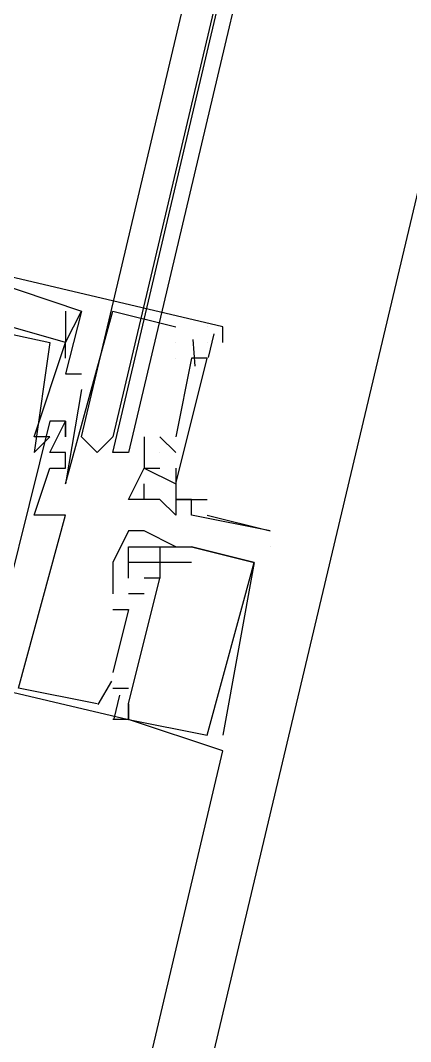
# Model space of a CAD drawing. Header units: feet. Extents: x -84 to 198, y -22 to 181.
# Drawn here: x 88.935 to 89.266, y 22.704 to 23.571 of the extents above; entities that cross this region are included whole.
import ezdxf

# ---------------------------------------------------------------- set-up
doc = ezdxf.new("R2010")
doc.units = ezdxf.units.FT
doc.layers.add('A-LINEA', color=7, linetype='CONTINUOUS')

msp = doc.modelspace()

# ---------------------------------------------------------------- linework, layer by layer
at = {"layer": 'A-LINEA'}
for p, q in [((87.16, 14.5111), (90.12, 27.0044)), ((88.9733, 23.3244), (88.9733, 23.3244)), ((88.9733, 23.3244), (88.9733, 23.3244)), ((88.9733, 23.3244), (88.9733, 23.3244)), ((88.9733, 23.3244), (88.9733, 23.3244)), ((88.9733, 23.3244), (88.9733, 23.3244)), ((88.9733, 23.3244), (88.9733, 23.3244)), ((88.9867, 23.3244), (88.9867, 23.3244)), ((88.9867, 23.3244), (88.9867, 23.3244)), ((88.9867, 23.3244), (88.9867, 23.3244)), ((88.9867, 23.3244), (88.9867, 23.3244)), ((88.9867, 23.3244), (88.9867, 23.3244)), ((88.9867, 23.3244), (88.9867, 23.3244)), ((89.0133, 23.3244), (89.0133, 23.3244)), ((89.0133, 23.3244), (89.0133, 23.3244)), ((89.0133, 23.3244), (89.0133, 23.3244)), ((89.0667, 23.3111), (89.0667, 23.3111)), ((89.0667, 23.3111), (89.0667, 23.3111)), ((89.0667, 23.3111), (89.0667, 23.3111)), ((89.0933, 23.3111), (89.0933, 23.3111)), ((89.0933, 23.3111), (89.0933, 23.3111)), ((89.0933, 23.3111), (89.0933, 23.3111)), ((89.0933, 23.3111), (89.0933, 23.3111)), ((89.0933, 23.3111), (89.0933, 23.3111)), ((89.0933, 23.3111), (89.0933, 23.3111)), ((89.099, 23.3051), (89.0943, 23.285)), ((89.099, 23.3051), (89.0943, 23.285)), ((89.099, 23.3051), (89.0943, 23.285)), ((89.1067, 23.3111), (89.1067, 23.3111)), ((89.1067, 23.3111), (89.1067, 23.3111)), ((89.1067, 23.3111), (89.1067, 23.3111)), ((88.96, 23.2978), (88.96, 23.2978)), ((88.96, 23.2978), (88.96, 23.2978)), ((88.96, 23.2978), (88.96, 23.2978)), ((88.9733, 23.2978), (88.9733, 23.2978)), ((88.9733, 23.2978), (88.9733, 23.2978)), ((88.9733, 23.2978), (88.9733, 23.2978)), ((88.9733, 23.2978), (88.9733, 23.2978)), ((88.9733, 23.2978), (88.9733, 23.2978)), ((88.9733, 23.2978), (88.9733, 23.2978)), ((88.9733, 23.2978), (88.9733, 23.2978)), ((88.9733, 23.2978), (88.9733, 23.2978)), ((88.9733, 23.2978), (88.9733, 23.2978)), ((89.0667, 23.2978), (89.0667, 23.2978)), ((89.0667, 23.2978), (89.0667, 23.2978)), ((89.0667, 23.2978), (89.0667, 23.2978)), ((89.0667, 23.2978), (89.0667, 23.2978)), ((89.0667, 23.2978), (89.0667, 23.2978)), ((89.0667, 23.2978), (89.0667, 23.2978)), ((89.0813, 23.3002), (89.0829, 23.2776)), ((89.0813, 23.3002), (89.0829, 23.2776)), ((89.0813, 23.3002), (89.0829, 23.2776)), ((89.0933, 23.2978), (89.0933, 23.2978)), ((89.0933, 23.2978), (89.0933, 23.2978)), ((89.0933, 23.2978), (89.0933, 23.2978)), ((89.0933, 23.2978), (89.0933, 23.2978)), ((89.0933, 23.2978), (89.0933, 23.2978)), ((89.0933, 23.2978), (89.0933, 23.2978)), ((89.0933, 23.2978), (89.0933, 23.2978)), ((89.0933, 23.2978), (89.0933, 23.2978)), ((89.0933, 23.2978), (89.0933, 23.2978)), ((89.1067, 23.2978), (89.1067, 23.2978)), ((89.1067, 23.2978), (89.1067, 23.2978)), ((89.1067, 23.2978), (89.1067, 23.2978)), ((88.9733, 23.2844), (88.9733, 23.2844)), ((88.9733, 23.2844), (88.9733, 23.2844)), ((88.9733, 23.2844), (88.9733, 23.2844)), ((89.0667, 23.2844), (89.0667, 23.2844)), ((89.08, 23.2844), (89.0667, 23.2178)), ((89.0667, 23.2844), (89.0667, 23.2844)), ((89.08, 23.2844), (89.0667, 23.2178)), ((89.0667, 23.2844), (89.0667, 23.2844)), ((89.08, 23.2844), (89.0667, 23.2178)), ((89.08, 23.2844), (89.08, 23.2844)), ((89.08, 23.2844), (89.08, 23.2844)), ((89.08, 23.2844), (89.08, 23.2844)), ((89.08, 23.2844), (89.08, 23.2844)), ((89.08, 23.2844), (89.08, 23.2844)), ((89.08, 23.2844), (89.08, 23.2844)), ((89.0933, 23.2844), (89.0933, 23.2844)), ((89.0933, 23.2844), (89.0933, 23.2844)), ((89.0933, 23.2844), (89.0933, 23.2844)), ((89.0933, 23.2844), (89.0933, 23.2844)), ((89.0933, 23.2844), (89.0933, 23.2844)), ((89.0933, 23.2844), (89.0933, 23.2844)), ((88.9733, 23.2711), (88.9733, 23.2711)), ((88.9733, 23.2711), (88.9733, 23.2711)), ((88.9733, 23.2711), (88.9733, 23.2711)), ((88.9867, 23.2711), (88.9867, 23.2711)), ((88.9867, 23.2711), (88.9867, 23.2711)), ((88.9867, 23.2711), (88.9867, 23.2711)), ((88.9867, 23.2578), (88.9867, 23.2578)), ((88.9867, 23.2578), (88.9867, 23.2578)), ((88.9867, 23.2578), (88.9867, 23.2578)), ((88.96, 23.2311), (88.96, 23.2311)), ((88.96, 23.2311), (88.96, 23.2311)), ((88.96, 23.2311), (88.96, 23.2311)), ((88.9733, 23.2311), (88.9733, 23.2311)), ((88.9733, 23.2311), (88.9733, 23.2311)), ((88.9733, 23.2311), (88.9733, 23.2311)), ((88.9733, 23.2311), (88.9733, 23.2311)), ((88.9733, 23.2311), (88.9733, 23.2311)), ((88.9733, 23.2311), (88.9733, 23.2311)), ((88.9467, 23.2178), (88.9467, 23.2178)), ((88.9467, 23.2178), (88.9467, 23.2178)), ((88.9467, 23.2178), (88.9467, 23.2178)), ((88.96, 23.2178), (88.96, 23.2178)), ((88.96, 23.2178), (88.96, 23.2178)), ((88.96, 23.2178), (88.96, 23.2178)), ((88.9733, 23.2178), (88.9733, 23.2178)), ((88.9733, 23.2178), (88.9733, 23.2178)), ((88.9733, 23.2178), (88.9733, 23.2178)), ((89.04, 23.2178), (89.04, 23.2178)), ((89.04, 23.2178), (89.04, 23.2178)), ((89.04, 23.2178), (89.04, 23.2178)), ((89.0533, 23.2178), (89.0533, 23.2178)), ((89.0533, 23.2178), (89.0667, 23.2044)), ((89.0533, 23.2178), (89.0533, 23.2178)), ((89.0533, 23.2178), (89.0533, 23.2178)), ((89.0533, 23.2178), (89.0533, 23.2178)), ((89.0533, 23.2178), (89.0667, 23.2044)), ((89.0533, 23.2178), (89.0533, 23.2178)), ((89.0533, 23.2178), (89.0533, 23.2178)), ((89.0533, 23.2178), (89.0533, 23.2178)), ((89.0533, 23.2178), (89.0667, 23.2044)), ((89.0533, 23.2178), (89.0533, 23.2178)), ((89.0533, 23.2178), (89.0533, 23.2178)), ((89.0667, 23.2178), (89.0667, 23.2178)), ((89.0667, 23.2178), (89.0667, 23.2178)), ((89.0667, 23.2178), (89.0667, 23.2178)), ((88.9467, 23.2044), (88.9467, 23.2044)), ((88.9467, 23.2044), (88.9467, 23.2044)), ((88.9467, 23.2044), (88.9467, 23.2044)), ((88.96, 23.2044), (88.96, 23.2044)), ((88.96, 23.2044), (88.96, 23.2044)), ((88.96, 23.2044), (88.96, 23.2044)), ((88.9733, 23.2044), (88.9733, 23.2044)), ((88.9733, 23.2044), (88.9733, 23.2044)), ((88.9733, 23.2044), (88.9733, 23.2044)), ((89.0533, 23.2044), (89.0533, 23.2044)), ((89.0533, 23.2044), (89.0533, 23.2044)), ((89.0533, 23.2044), (89.0533, 23.2044)), ((89.0533, 23.2044), (89.0533, 23.2044)), ((89.0533, 23.2044), (89.0533, 23.2044)), ((89.0533, 23.2044), (89.0533, 23.2044)), ((89.0667, 23.2044), (89.0667, 23.2044)), ((89.0667, 23.2044), (89.0667, 23.2044)), ((89.0667, 23.2044), (89.0667, 23.2044)), ((88.96, 23.1911), (88.96, 23.1911)), ((88.96, 23.1911), (88.96, 23.1911)), ((88.96, 23.1911), (88.96, 23.1911)), ((88.9733, 23.1911), (88.9733, 23.1911)), ((88.9733, 23.1911), (88.9733, 23.1911)), ((88.9733, 23.1911), (88.9733, 23.1911)), ((89.04, 23.1911), (89.04, 23.1911)), ((89.04, 23.1911), (89.04, 23.1911)), ((89.04, 23.1911), (89.04, 23.1911)), ((89.04, 23.1911), (89.04, 23.1911)), ((89.04, 23.1911), (89.04, 23.1911)), ((89.0533, 23.1911), (89.0533, 23.1911)), ((89.0533, 23.1911), (89.0533, 23.1911)), ((89.0533, 23.1911), (89.0533, 23.1911)), ((89.0533, 23.1911), (89.0533, 23.1911)), ((89.0533, 23.1911), (89.0533, 23.1911)), ((89.0667, 23.1911), (89.0667, 23.1911)), ((89.0667, 23.1911), (89.0667, 23.1911)), ((89.0667, 23.1911), (89.0667, 23.1911)), ((89.0667, 23.1911), (89.0667, 23.1911)), ((89.0667, 23.1911), (89.0667, 23.1911)), ((89.0667, 23.1911), (89.0667, 23.1911)), ((89.0667, 23.1911), (89.0667, 23.1911)), ((88.9733, 23.1778), (88.9733, 23.1778)), ((88.9733, 23.1778), (88.9733, 23.1778)), ((88.9733, 23.1778), (88.9733, 23.1778)), ((89.04, 23.1778), (89.04, 23.1778)), ((89.0667, 23.1778), (89.0667, 23.1778)), ((89.0667, 23.1778), (89.0667, 23.1778)), ((89.0667, 23.1778), (89.0667, 23.1778)), ((89.0667, 23.1778), (89.0667, 23.1778)), ((89.0667, 23.1778), (89.0667, 23.1778)), ((89.0267, 23.1644), (89.0267, 23.1644)), ((89.04, 23.1644), (89.04, 23.1644)), ((89.04, 23.1644), (89.04, 23.1644)), ((89.0533, 23.1644), (89.0533, 23.1644)), ((89.0533, 23.1644), (89.0533, 23.1644)), ((89.0667, 23.1644), (89.0667, 23.1644)), ((89.0667, 23.1644), (89.0667, 23.1644)), ((89.0667, 23.1644), (89.0667, 23.1644)), ((89.08, 23.1644), (89.08, 23.1644)), ((89.0933, 23.1644), (89.0933, 23.1644)), ((89.0933, 23.1644), (89.0933, 23.1644)), ((88.9467, 23.1511), (88.9467, 23.1511)), ((88.9467, 23.1511), (88.9467, 23.1511)), ((88.9467, 23.1511), (88.9467, 23.1511)), ((88.96, 23.1511), (88.96, 23.1511)), ((88.96, 23.1511), (88.96, 23.1511)), ((88.96, 23.1511), (88.96, 23.1511)), ((88.9733, 23.1511), (88.9733, 23.1511)), ((88.9733, 23.1511), (88.9733, 23.1511)), ((88.9733, 23.1511), (88.9733, 23.1511)), ((89.0667, 23.1511), (89.0667, 23.1511)), ((89.08, 23.1511), (89.08, 23.1511)), ((89.0933, 23.1511), (89.0933, 23.1511)), ((89.0267, 23.1378), (89.0267, 23.1378)), ((89.0267, 23.1378), (89.0267, 23.1378)), ((89.0267, 23.1378), (89.0267, 23.1378)), ((89.04, 23.1378), (89.04, 23.1378)), ((89.04, 23.1378), (89.04, 23.1378)), ((89.04, 23.1378), (89.04, 23.1378)), ((89.1467, 23.1378), (89.1467, 23.1378)), ((89.0267, 23.1244), (89.0267, 23.1244)), ((89.0267, 23.1244), (89.0267, 23.1244)), ((89.0267, 23.1244), (89.0267, 23.1244)), ((89.0533, 23.1244), (89.0533, 23.1244)), ((89.0533, 23.1244), (89.0533, 23.1244)), ((89.0533, 23.1244), (89.0533, 23.1244)), ((89.0533, 23.1244), (89.0533, 23.1244)), ((89.0533, 23.1244), (89.0533, 23.1244)), ((89.0533, 23.1244), (89.0533, 23.1244)), ((89.0667, 23.1244), (89.0667, 23.1244)), ((89.0667, 23.1244), (89.0667, 23.1244)), ((89.0667, 23.1244), (89.0667, 23.1244)), ((89.0667, 23.1244), (89.0667, 23.1244)), ((89.0667, 23.1244), (89.0667, 23.1244)), ((89.0667, 23.1244), (89.0667, 23.1244)), ((89.0667, 23.1244), (89.0667, 23.1244)), ((89.0667, 23.1244), (89.0667, 23.1244)), ((89.0667, 23.1244), (89.0667, 23.1244)), ((89.08, 23.1244), (89.08, 23.1244)), ((89.08, 23.1244), (89.08, 23.1244)), ((89.08, 23.1244), (89.08, 23.1244)), ((89.08, 23.1244), (89.08, 23.1244)), ((89.08, 23.1244), (89.08, 23.1244)), ((89.08, 23.1244), (89.08, 23.1244)), ((89.08, 23.1244), (89.08, 23.1244)), ((89.08, 23.1244), (89.08, 23.1244)), ((89.08, 23.1244), (89.08, 23.1244)), ((89.1467, 23.1244), (89.1467, 23.1244)), ((89.0133, 23.1111), (89.0133, 23.0844)), ((89.0133, 23.1111), (89.0133, 23.1111)), ((89.0133, 23.1111), (89.0133, 23.1111)), ((89.0133, 23.1111), (89.0133, 23.0844)), ((89.0133, 23.1111), (89.0133, 23.1111)), ((89.0133, 23.1111), (89.0133, 23.1111)), ((89.0133, 23.1111), (89.0133, 23.0844)), ((89.0133, 23.1111), (89.0133, 23.1111)), ((89.0133, 23.1111), (89.0133, 23.1111)), ((89.0267, 23.0978), (89.0267, 23.1111)), ((89.0267, 23.1111), (89.0267, 23.1111)), ((89.0267, 23.1111), (89.0267, 23.1111)), ((89.0267, 23.1111), (89.0267, 23.1111)), ((89.0267, 23.0978), (89.0267, 23.1111)), ((89.0267, 23.1111), (89.0267, 23.1111)), ((89.0267, 23.1111), (89.0267, 23.1111)), ((89.0267, 23.1111), (89.0267, 23.1111)), ((89.0267, 23.0978), (89.0267, 23.1111)), ((89.0267, 23.1111), (89.0267, 23.1111)), ((89.0267, 23.1111), (89.0267, 23.1111)), ((89.0267, 23.1111), (89.0267, 23.1111)), ((89.04, 23.1111), (89.04, 23.1111)), ((89.04, 23.1111), (89.04, 23.1111)), ((89.04, 23.1111), (89.04, 23.1111)), ((89.0533, 23.1111), (89.0533, 23.1111)), ((89.0533, 23.1111), (89.0533, 23.1111)), ((89.0533, 23.1111), (89.0533, 23.1111)), ((89.08, 23.1111), (89.08, 23.1111)), ((89.08, 23.1111), (89.08, 23.1111)), ((89.08, 23.1111), (89.08, 23.1111)), ((89.1333, 23.1111), (89.1333, 23.1111)), ((89.1333, 23.1111), (89.1333, 23.1111)), ((89.1333, 23.1111), (89.1333, 23.1111)), ((89.1333, 23.1111), (89.1333, 23.1111)), ((89.1333, 23.1111), (89.1333, 23.1111)), ((89.1333, 23.1111), (89.1333, 23.1111)), ((89.0267, 23.0978), (89.0267, 23.0978)), ((89.0267, 23.0978), (89.0267, 23.0978)), ((89.0267, 23.0978), (89.0267, 23.0978)), ((89.04, 23.0978), (89.04, 23.0978)), ((89.04, 23.0978), (89.04, 23.0978)), ((89.04, 23.0978), (89.04, 23.0978)), ((89.04, 23.0978), (89.04, 23.0978)), ((89.04, 23.0978), (89.04, 23.0978)), ((89.04, 23.0978), (89.04, 23.0978)), ((89.0533, 23.0978), (89.0533, 23.0978)), ((89.0533, 23.0978), (89.0533, 23.0978)), ((89.0533, 23.0978), (89.0533, 23.0978)), ((89.0533, 23.0978), (89.0533, 23.0978)), ((89.0533, 23.0978), (89.0533, 23.0978)), ((89.0533, 23.0978), (89.0533, 23.0978)), ((89.0133, 23.0844), (89.0133, 23.0844)), ((89.0133, 23.0844), (89.0133, 23.0844)), ((89.0133, 23.0844), (89.0133, 23.0844)), ((89.04, 23.0844), (89.0267, 23.0844)), ((89.0267, 23.0844), (89.0267, 23.0844)), ((89.04, 23.0844), (89.0267, 23.0844)), ((89.0267, 23.0844), (89.0267, 23.0844)), ((89.04, 23.0844), (89.0267, 23.0844)), ((89.0267, 23.0844), (89.0267, 23.0844)), ((89.04, 23.0844), (89.04, 23.0844)), ((89.04, 23.0844), (89.04, 23.0844)), ((89.04, 23.0844), (89.04, 23.0844)), ((89.0133, 23.0711), (89.0133, 23.0711)), ((89.0133, 23.0711), (89.0133, 23.0711)), ((89.0133, 23.0711), (89.0133, 23.0711)), ((89.0267, 23.0711), (89.0267, 23.0711)), ((89.0267, 23.0711), (89.0267, 23.0711)), ((89.0267, 23.0711), (89.0267, 23.0711)), ((89.0121, 23.0102), (89.0006, 22.9906)), ((89.0121, 23.0102), (89.0006, 22.9906)), ((89.0121, 23.0102), (89.0006, 22.9906)), ((89.0133, 23.0178), (89.0133, 23.0178)), ((89.0133, 23.0178), (89.0133, 23.0178)), ((89.0133, 23.0178), (89.0133, 23.0178)), ((89.0133, 23.0044), (89.0267, 23.0044)), ((89.0133, 23.0044), (89.0133, 23.0044)), ((89.0133, 23.0044), (89.0133, 23.0044)), ((89.0133, 23.0044), (89.0267, 23.0044)), ((89.0133, 23.0044), (89.0133, 23.0044)), ((89.0133, 23.0044), (89.0133, 23.0044)), ((89.0133, 23.0044), (89.0267, 23.0044)), ((89.0133, 23.0044), (89.0133, 23.0044)), ((89.0133, 23.0044), (89.0133, 23.0044)), ((89.0267, 23.0044), (89.0267, 23.0044)), ((89.0267, 23.0044), (89.0267, 23.0044)), ((89.0267, 23.0044), (89.0267, 23.0044)), ((89.019, 22.9984), (89.0143, 22.9784)), ((89.019, 22.9984), (89.0143, 22.9784)), ((89.019, 22.9984), (89.0143, 22.9784)), ((89, 22.9911), (89, 22.9911)), ((89, 22.9911), (89, 22.9911)), ((89, 22.9911), (89, 22.9911)), ((89.0267, 22.9911), (89.0267, 22.9911)), ((89.0267, 22.9911), (89.0267, 22.9911)), ((89.0267, 22.9911), (89.0267, 22.9911)), ((89.0267, 22.9911), (89.0267, 22.9911)), ((89.0267, 22.9911), (89.0267, 22.9911)), ((89.0267, 22.9911), (89.0267, 22.9911)), ((89.0267, 22.9911), (89.0267, 22.9911)), ((89.0267, 22.9911), (89.0267, 22.9911)), ((89.0267, 22.9911), (89.0267, 22.9911)), ((89.0267, 22.9911), (89.0267, 22.9911)), ((89.0267, 22.9911), (89.0267, 22.9911)), ((89.0267, 22.9911), (89.0267, 22.9911)), ((89.0267, 22.9778), (89.0133, 22.9778)), ((89.0133, 22.9778), (89.0133, 22.9778)), ((89.0267, 22.9778), (89.0133, 22.9778)), ((89.0133, 22.9778), (89.0133, 22.9778)), ((89.0267, 22.9778), (89.0133, 22.9778)), ((89.0133, 22.9778), (89.0133, 22.9778)), ((89.0267, 22.9778), (89.0267, 22.9778)), ((89.0267, 22.9778), (89.0267, 22.9778)), ((89.0267, 22.9778), (89.0267, 22.9778)), ((89.0267, 22.9778), (89.0267, 22.9778)), ((89.0267, 22.9778), (89.0267, 22.9778)), ((89.0267, 22.9778), (89.0267, 22.9778)), ((89.0267, 22.9778), (89.0267, 22.9778)), ((89.0267, 22.9778), (89.0267, 22.9778)), ((89.0267, 22.9778), (89.0267, 22.9778)), ((89.0267, 22.9778), (89.0267, 22.9778)), ((89.0267, 22.9778), (89.0267, 22.9778)), ((89.0267, 22.9778), (89.0267, 22.9778)), ((89.0933, 22.9644), (89.0933, 22.9644)), ((89.0933, 22.9644), (89.0933, 22.9644)), ((89.0933, 22.9644), (89.0933, 22.9644)), ((89.1067, 22.9644), (89.1067, 22.9644)), ((89.1067, 22.9644), (89.1067, 22.9644)), ((89.1067, 22.9644), (89.1067, 22.9644)), ((87.3867, 15.6711), (89.1067, 22.9511)), ((89.1067, 22.9511), (89.1067, 22.9511)), ((89.1067, 22.9511), (89.1067, 22.9511)), ((89.1067, 22.9511), (89.1067, 22.9511))]:
    msp.add_line(p, q, dxfattribs=at)
for points in [[(67.2267, 7.6444), (67.2667, 7.8178), (67.76, 9.9244), (68.1067, 9.9378), (69.9867, 17.8978), (72.5733, 17.2844), (72.7333, 17.9244), (80.72, 16.0444), (83.12, 15.4711), (87.16, 14.5111), (90.12, 27.0044), (94.6533, 25.9244), (94.8133, 26.5778), (97.52, 25.9378), (103.5333, 24.5111), (107.3733, 40.7511), (107.64, 40.6978), (108.9733, 40.3778), (112.68, 39.4978), (119.16, 37.9644), (119.2267, 38.2978), (125.3067, 36.8578)], [(89.8667, 26.8844), (89.88, 26.8844), (89.0133, 23.2178), (89, 23.2044), (88.9867, 23.2178), (89.8533, 26.8844), (89.8667, 26.8844)], [(89.8933, 26.8711), (89.0267, 23.2044), (89.0133, 23.2044), (89.88, 26.8844), (89.8933, 26.8844), (89.8933, 26.8711)], [(89.1067, 23.2978), (89.1067, 23.3111), (88.4267, 23.4711), (88.3867, 23.3111), (88.4, 23.3111)], [(89.1067, 23.2978), (89.1067, 23.3111), (88.4267, 23.4711), (88.3867, 23.3111), (88.4, 23.3111)], [(89.1067, 23.2978), (89.1067, 23.3111), (88.4267, 23.4711), (88.3867, 23.3111), (88.4, 23.3111)], [(88.44, 23.4311), (88.4667, 23.4311), (88.44, 23.3378), (88.44, 23.3244), (88.4667, 23.4044), (88.96, 23.2978), (88.9467, 23.2044), (88.9467, 23.2044), (88.96, 23.2178), (88.9467, 23.2178), (88.9733, 23.2978)], [(88.44, 23.4311), (88.4667, 23.4311), (88.44, 23.3378), (88.44, 23.3244), (88.4667, 23.4044), (88.96, 23.2978), (88.9467, 23.2044), (88.9467, 23.2044), (88.96, 23.2178), (88.9467, 23.2178), (88.9733, 23.2978)], [(88.44, 23.4311), (88.4667, 23.4311), (88.44, 23.3378), (88.44, 23.3244), (88.4667, 23.4044), (88.96, 23.2978), (88.9467, 23.2044), (88.9467, 23.2044), (88.96, 23.2178), (88.9467, 23.2178), (88.9733, 23.2978)], [(88.44, 23.3644), (88.4267, 23.3644), (88.4, 23.2844), (88.3867, 23.2844), (88.3467, 23.1378), (89.0267, 22.9778)], [(88.44, 23.3644), (88.4267, 23.3644), (88.4, 23.2844), (88.3867, 23.2844), (88.3467, 23.1378), (89.0267, 22.9778)], [(88.44, 23.3644), (88.4267, 23.3644), (88.4, 23.2844), (88.3867, 23.2844), (88.3467, 23.1378), (89.0267, 22.9778)], [(88.9067, 23.3511), (88.9867, 23.3244), (88.9733, 23.2711), (88.9867, 23.2711)], [(88.9067, 23.3511), (88.9867, 23.3244), (88.9733, 23.2711), (88.9867, 23.2711)], [(88.9067, 23.3511), (88.9867, 23.3244), (88.9733, 23.2711), (88.9867, 23.2711)], [(88.9733, 23.3244), (88.9733, 23.2978), (88.88, 23.3244), (88.88, 23.3378), (88.8933, 23.3378)], [(88.9733, 23.3244), (88.9733, 23.2978), (88.88, 23.3244), (88.88, 23.3378), (88.8933, 23.3378)], [(88.9733, 23.3244), (88.9733, 23.2978), (88.88, 23.3244), (88.88, 23.3378), (88.8933, 23.3378)], [(88.9867, 23.2578), (88.9733, 23.1778), (89.0133, 23.3244), (89.0667, 23.3111)], [(88.9733, 23.2844), (88.9733, 23.2978), (88.9867, 23.3244)], [(88.9867, 23.2578), (88.9733, 23.1778), (89.0133, 23.3244), (89.0667, 23.3111)], [(88.9733, 23.2844), (88.9733, 23.2978), (88.9867, 23.3244)], [(88.9867, 23.2578), (88.9733, 23.1778), (89.0133, 23.3244), (89.0667, 23.3111)], [(88.9733, 23.2844), (88.9733, 23.2978), (88.9867, 23.3244)], [(89.0667, 23.1778), (89.0933, 23.2844), (89.08, 23.2844)], [(89.0667, 23.1778), (89.0933, 23.2844), (89.08, 23.2844)], [(89.0667, 23.1778), (89.0933, 23.2844), (89.08, 23.2844)], [(89, 22.9911), (88.9333, 23.0044), (88.9733, 23.1511), (88.96, 23.1511), (88.9467, 23.1511), (88.96, 23.1911), (88.9733, 23.1911), (88.9733, 23.2044), (88.96, 23.2044), (88.9733, 23.2311), (88.9733, 23.2178), (88.9733, 23.2311), (88.96, 23.2311), (88.9067, 23.0178), (88.8267, 23.0311), (88.8267, 23.0578), (88.8133, 23.0578), (88.8267, 23.0578), (88.8133, 23.0311), (88.3733, 23.1378), (88.3733, 23.1644)], [(89, 22.9911), (88.9333, 23.0044), (88.9733, 23.1511), (88.96, 23.1511), (88.9467, 23.1511), (88.96, 23.1911), (88.9733, 23.1911), (88.9733, 23.2044), (88.96, 23.2044), (88.9733, 23.2311), (88.9733, 23.2178), (88.9733, 23.2311), (88.96, 23.2311), (88.9067, 23.0178), (88.8267, 23.0311), (88.8267, 23.0578), (88.8133, 23.0578), (88.8267, 23.0578), (88.8133, 23.0311), (88.3733, 23.1378), (88.3733, 23.1644)], [(89, 22.9911), (88.9333, 23.0044), (88.9733, 23.1511), (88.96, 23.1511), (88.9467, 23.1511), (88.96, 23.1911), (88.9733, 23.1911), (88.9733, 23.2044), (88.96, 23.2044), (88.9733, 23.2311), (88.9733, 23.2178), (88.9733, 23.2311), (88.96, 23.2311), (88.9067, 23.0178), (88.8267, 23.0311), (88.8267, 23.0578), (88.8133, 23.0578), (88.8267, 23.0578), (88.8133, 23.0311), (88.3733, 23.1378), (88.3733, 23.1644)], [(89.04, 23.2178), (89.04, 23.1911), (89.0533, 23.1911)], [(89.04, 23.2178), (89.04, 23.1911), (89.0533, 23.1911)], [(89.04, 23.2178), (89.04, 23.1911), (89.0533, 23.1911)], [(89.0933, 23.1511), (89.1467, 23.1378), (89.1467, 23.1378), (89.08, 23.1511), (89.08, 23.1644), (89.0667, 23.1644), (89.0667, 23.1511), (89.0533, 23.1644), (89.04, 23.1644), (89.0267, 23.1644), (89.04, 23.1911), (89.04, 23.1911), (89.04, 23.1911), (89.04, 23.1911), (89.04, 23.1911)], [(89.04, 23.1911), (89.0667, 23.1778), (89.0667, 23.1644)], [(89.0667, 23.1911), (89.0667, 23.1911), (89.0667, 23.1911), (89.0667, 23.1778), (89.0667, 23.1644), (89.0667, 23.1644), (89.0933, 23.1644)], [(89.0533, 23.1644), (89.04, 23.1644), (89.04, 23.1778)], [(89.0933, 23.1644), (89.0933, 23.1644), (89.0933, 23.1644), (89.0933, 23.1644)], [(89.0667, 23.1244), (89.04, 23.1378), (89.0267, 23.1378), (89.0133, 23.1111)], [(89.0667, 23.1244), (89.04, 23.1378), (89.0267, 23.1378), (89.0133, 23.1111)], [(89.0667, 23.1244), (89.04, 23.1378), (89.0267, 23.1378), (89.0133, 23.1111)], [(89.08, 23.1111), (89.08, 23.1111), (89.08, 23.1111), (89.08, 23.1111), (89.0533, 23.1111), (89.0533, 23.1111), (89.0267, 23.1111), (89.0267, 23.1244), (89.0533, 23.1244), (89.0533, 23.1111)], [(89.1067, 22.9511), (89.0267, 22.9778), (89.0267, 22.9911), (89.0267, 22.9778), (89.0933, 22.9644), (89.0933, 22.9644), (89.1333, 23.1111), (89.1333, 23.1111), (89.08, 23.1244)], [(89.08, 23.1111), (89.08, 23.1111), (89.08, 23.1111), (89.08, 23.1111), (89.0533, 23.1111), (89.0533, 23.1111), (89.0267, 23.1111), (89.0267, 23.1244), (89.0533, 23.1244), (89.0533, 23.1111)], [(89.1067, 22.9511), (89.0267, 22.9778), (89.0267, 22.9911), (89.0267, 22.9778), (89.0933, 22.9644), (89.0933, 22.9644), (89.1333, 23.1111), (89.1333, 23.1111), (89.08, 23.1244)], [(89.08, 23.1111), (89.08, 23.1111), (89.08, 23.1111), (89.08, 23.1111), (89.0533, 23.1111), (89.0533, 23.1111), (89.0267, 23.1111), (89.0267, 23.1244), (89.0533, 23.1244), (89.0533, 23.1111)], [(89.1067, 22.9511), (89.0267, 22.9778), (89.0267, 22.9911), (89.0267, 22.9778), (89.0933, 22.9644), (89.0933, 22.9644), (89.1333, 23.1111), (89.1333, 23.1111), (89.08, 23.1244)], [(89.0533, 23.1244), (89.0667, 23.1244), (89.08, 23.1244), (89.1333, 23.1111), (89.1067, 22.9644), (89.1067, 22.9644)], [(89.0533, 23.1244), (89.0667, 23.1244), (89.08, 23.1244), (89.1333, 23.1111), (89.1067, 22.9644), (89.1067, 22.9644)], [(89.0533, 23.1244), (89.0667, 23.1244), (89.08, 23.1244), (89.1333, 23.1111), (89.1067, 22.9644), (89.1067, 22.9644)], [(89.04, 23.1111), (89.0267, 23.1111), (89.0267, 23.1111), (89.0267, 23.1111), (89.0267, 23.1111), (89.0267, 23.1111)], [(89.04, 23.1111), (89.0267, 23.1111), (89.0267, 23.1111), (89.0267, 23.1111), (89.0267, 23.1111), (89.0267, 23.1111)], [(89.04, 23.1111), (89.0267, 23.1111), (89.0267, 23.1111), (89.0267, 23.1111), (89.0267, 23.1111), (89.0267, 23.1111)], [(89.0533, 23.1111), (89.0533, 23.0978), (89.04, 23.0978), (89.04, 23.0978), (89.04, 23.0978)], [(89.0533, 23.1111), (89.0533, 23.0978), (89.04, 23.0978), (89.04, 23.0978), (89.04, 23.0978)], [(89.0533, 23.1111), (89.0533, 23.0978), (89.04, 23.0978), (89.04, 23.0978), (89.04, 23.0978)], [(89.0267, 22.9911), (89.0533, 23.0978), (89.04, 23.0978)], [(89.0267, 22.9911), (89.0533, 23.0978), (89.04, 23.0978)], [(89.0267, 22.9911), (89.0533, 23.0978), (89.04, 23.0978)], [(89.0133, 23.0711), (89.0267, 23.0711), (89.0133, 23.0178)], [(89.0133, 23.0711), (89.0267, 23.0711), (89.0133, 23.0178)], [(89.0133, 23.0711), (89.0267, 23.0711), (89.0133, 23.0178)]]:
    msp.add_lwpolyline(points, dxfattribs=at)

doc.saveas('drawing.dxf')
